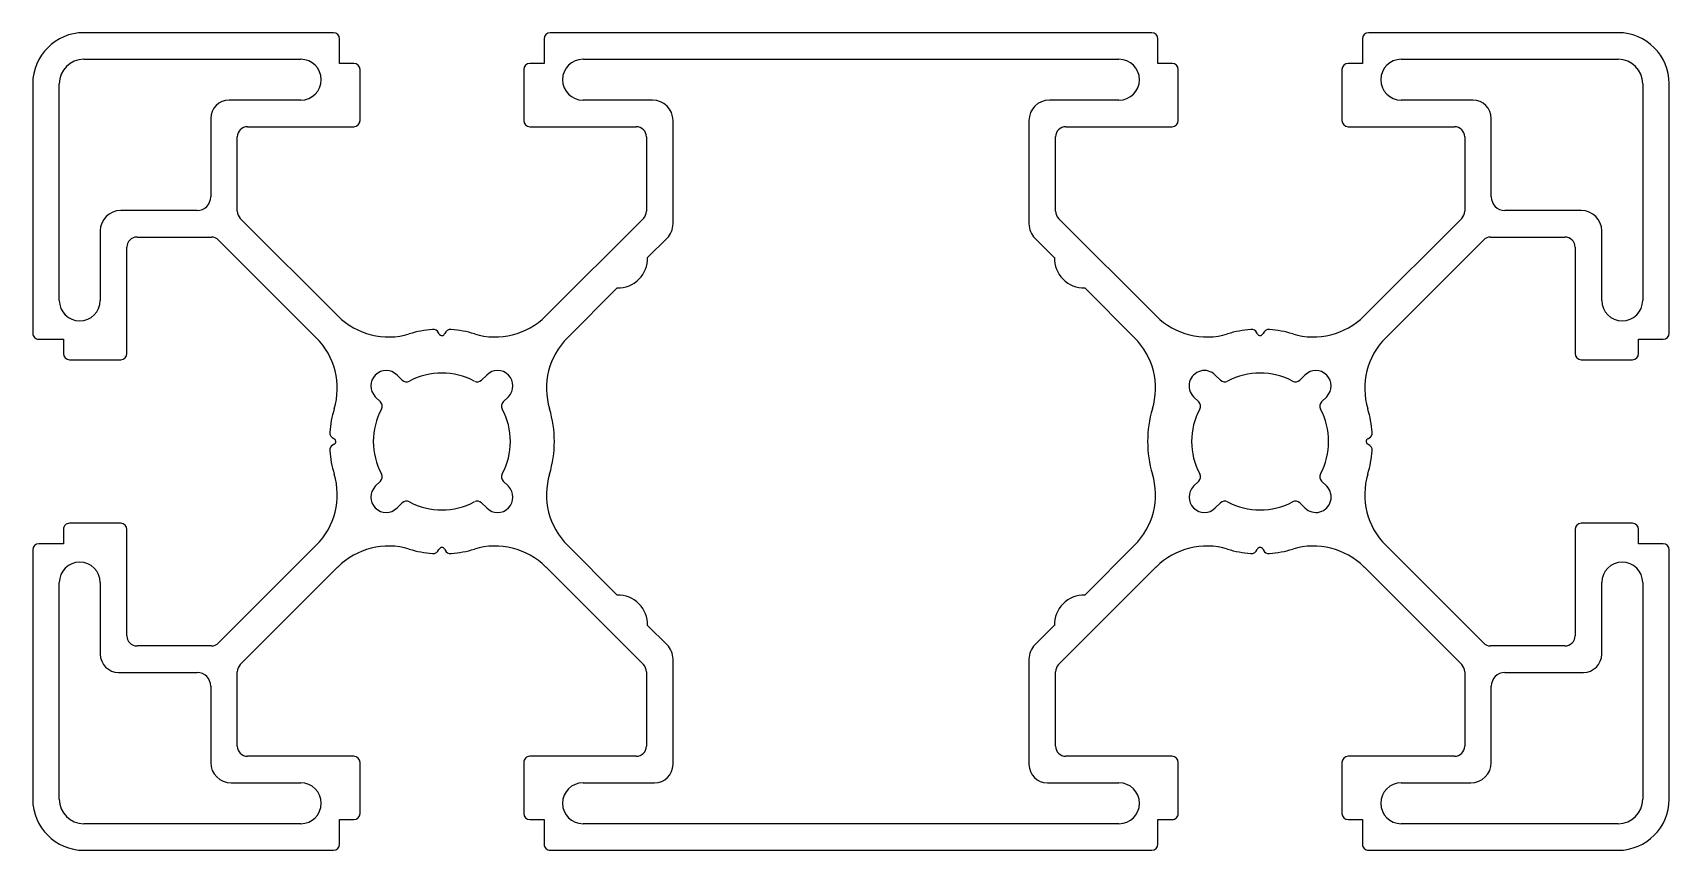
# Model space of a CAD drawing. Extents: x 1591 to 1671, y 2145.5 to 2185.5.
import ezdxf

# ---------------------------------------------------------------- set-up
doc = ezdxf.new("R2010")
doc.units = 0
doc.layers.get('0').update_dxf_attribs({"linetype": 'CONTINUOUS'})

msp = doc.modelspace()

# ---------------------------------------------------------------- linework, layer by layer
for p, q in [((1605.661, 2185.532), (1593.461, 2185.532)), ((1605.961, 2184.032), (1605.961, 2185.232)), ((1615.961, 2185.232), (1615.961, 2184.032)), ((1645.661, 2185.532), (1616.261, 2185.532)), ((1645.961, 2184.032), (1645.961, 2185.232)), ((1655.961, 2185.232), (1655.961, 2184.032)), ((1668.461, 2185.532), (1656.261, 2185.532)), ((1593.461, 2184.232), (1604.061, 2184.232)), ((1606.661, 2184.032), (1605.961, 2184.032)), ((1615.961, 2184.032), (1615.261, 2184.032)), ((1617.861, 2184.232), (1644.061, 2184.232)), ((1646.661, 2184.032), (1645.961, 2184.032)), ((1655.961, 2184.032), (1655.261, 2184.032)), ((1657.861, 2184.232), (1668.461, 2184.232)), ((1606.961, 2181.232), (1606.961, 2183.732)), ((1614.961, 2183.732), (1614.961, 2181.232)), ((1646.961, 2181.232), (1646.961, 2183.732)), ((1654.961, 2183.732), (1654.961, 2181.232)), ((1590.961, 2183.032), (1590.961, 2170.832)), ((1592.261, 2172.432), (1592.261, 2183.032)), ((1669.661, 2183.032), (1669.661, 2172.432)), ((1670.961, 2170.832), (1670.961, 2183.032)), ((1604.061, 2182.232), (1600.561, 2182.232)), ((1621.261, 2182.232), (1617.861, 2182.232)), ((1644.061, 2182.232), (1640.661, 2182.232)), ((1661.361, 2182.232), (1657.861, 2182.232)), ((1599.661, 2181.332), (1599.661, 2177.499)), ((1601.461, 2180.932), (1606.661, 2180.932)), ((1615.261, 2180.932), (1620.461, 2180.932)), ((1622.261, 2176.185), (1622.261, 2181.232)), ((1639.661, 2181.232), (1639.661, 2176.185)), ((1641.461, 2180.932), (1646.661, 2180.932)), ((1655.261, 2180.932), (1660.461, 2180.932)), ((1662.261, 2177.499), (1662.261, 2181.332)), ((1600.961, 2176.8), (1600.961, 2180.432)), ((1620.961, 2180.432), (1620.961, 2176.8)), ((1640.961, 2176.8), (1640.961, 2180.432)), ((1660.961, 2180.432), (1660.961, 2176.8)), ((1598.995, 2176.832), (1595.261, 2176.832)), ((1666.661, 2176.832), (1662.928, 2176.832)), ((1605.882, 2171.672), (1601.108, 2176.446)), ((1620.815, 2176.446), (1616.041, 2171.672)), ((1645.882, 2171.672), (1641.108, 2176.446)), ((1660.815, 2176.446), (1656.041, 2171.672)), ((1594.261, 2175.832), (1594.261, 2172.432)), ((1596.061, 2175.532), (1599.694, 2175.532)), ((1600.047, 2175.385), (1604.821, 2170.611)), ((1621.021, 2174.531), (1621.969, 2175.478)), ((1639.954, 2175.478), (1640.901, 2174.531)), ((1657.101, 2170.611), (1661.876, 2175.385)), ((1662.229, 2175.532), (1665.861, 2175.532)), ((1667.661, 2172.432), (1667.661, 2175.832)), ((1595.561, 2169.832), (1595.561, 2175.032)), ((1666.361, 2175.032), (1666.361, 2169.832)), ((1617.101, 2170.611), (1619.537, 2173.046)), ((1642.386, 2173.046), (1644.821, 2170.611)), ((1591.261, 2170.532), (1592.461, 2170.532)), ((1592.461, 2170.532), (1592.461, 2169.832)), ((1610.828, 2170.797), (1610.801, 2170.85)), ((1650.828, 2170.797), (1650.801, 2170.85)), ((1669.461, 2169.832), (1669.461, 2170.532)), ((1669.461, 2170.532), (1670.661, 2170.532)), ((1592.761, 2169.532), (1595.261, 2169.532)), ((1666.661, 2169.532), (1669.161, 2169.532)), ((1608.769, 2168.785), (1609.02, 2168.534)), ((1612.903, 2168.534), (1613.153, 2168.785)), ((1648.769, 2168.785), (1649.02, 2168.534)), ((1652.903, 2168.534), (1653.153, 2168.785)), ((1607.959, 2167.473), (1607.709, 2167.724)), ((1614.214, 2167.724), (1613.964, 2167.473)), ((1647.959, 2167.473), (1647.709, 2167.724)), ((1654.214, 2167.724), (1653.964, 2167.473)), ((1656.226, 2165.666), (1656.279, 2165.693)), ((1605.697, 2165.398), (1605.644, 2165.371)), ((1607.709, 2163.34), (1607.959, 2163.59)), ((1613.964, 2163.59), (1614.214, 2163.34)), ((1647.709, 2163.34), (1647.959, 2163.59)), ((1653.964, 2163.59), (1654.214, 2163.34)), ((1609.02, 2162.53), (1608.769, 2162.279)), ((1613.153, 2162.279), (1612.903, 2162.53)), ((1649.02, 2162.53), (1648.769, 2162.279)), ((1653.153, 2162.279), (1652.903, 2162.53)), ((1592.461, 2161.232), (1592.461, 2160.532)), ((1595.261, 2161.532), (1592.761, 2161.532)), ((1595.561, 2156.032), (1595.561, 2161.232)), ((1666.361, 2161.232), (1666.361, 2156.032)), ((1669.161, 2161.532), (1666.661, 2161.532)), ((1669.461, 2160.532), (1669.461, 2161.232)), ((1590.961, 2160.232), (1590.961, 2148.032)), ((1592.461, 2160.532), (1591.261, 2160.532)), ((1604.821, 2160.453), (1600.047, 2155.678)), ((1611.095, 2160.267), (1611.122, 2160.214)), ((1619.537, 2158.017), (1617.101, 2160.453)), ((1644.821, 2160.453), (1642.386, 2158.017)), ((1651.095, 2160.267), (1651.122, 2160.214)), ((1661.876, 2155.678), (1657.101, 2160.453)), ((1670.661, 2160.532), (1669.461, 2160.532)), ((1670.961, 2148.032), (1670.961, 2160.232)), ((1601.108, 2154.618), (1605.882, 2159.392)), ((1616.041, 2159.392), (1620.815, 2154.618)), ((1641.108, 2154.618), (1645.882, 2159.392)), ((1656.041, 2159.392), (1660.815, 2154.618)), ((1592.261, 2148.032), (1592.261, 2158.632)), ((1594.261, 2158.632), (1594.261, 2155.132)), ((1667.661, 2155.132), (1667.661, 2158.632)), ((1669.661, 2158.632), (1669.661, 2148.032)), ((1621.969, 2155.585), (1621.021, 2156.533)), ((1640.901, 2156.533), (1639.954, 2155.585)), ((1599.694, 2155.532), (1596.061, 2155.532)), ((1665.861, 2155.532), (1662.229, 2155.532)), ((1622.261, 2149.732), (1622.261, 2154.878)), ((1639.661, 2154.878), (1639.661, 2149.732)), ((1595.161, 2154.232), (1598.995, 2154.232)), ((1600.961, 2150.632), (1600.961, 2154.264)), ((1620.961, 2154.264), (1620.961, 2150.632)), ((1640.961, 2150.632), (1640.961, 2154.264)), ((1660.961, 2154.264), (1660.961, 2150.632)), ((1662.928, 2154.232), (1666.761, 2154.232)), ((1599.661, 2153.565), (1599.661, 2149.832)), ((1662.261, 2149.832), (1662.261, 2153.565)), ((1606.661, 2150.132), (1601.461, 2150.132)), ((1606.961, 2147.332), (1606.961, 2149.832)), ((1614.961, 2149.832), (1614.961, 2147.332)), ((1620.461, 2150.132), (1615.261, 2150.132)), ((1646.661, 2150.132), (1641.461, 2150.132)), ((1646.961, 2147.332), (1646.961, 2149.832)), ((1654.961, 2149.832), (1654.961, 2147.332)), ((1660.461, 2150.132), (1655.261, 2150.132)), ((1600.661, 2148.832), (1604.061, 2148.832)), ((1617.861, 2148.832), (1621.361, 2148.832)), ((1640.561, 2148.832), (1644.061, 2148.832)), ((1657.861, 2148.832), (1661.261, 2148.832)), ((1604.061, 2146.832), (1593.461, 2146.832)), ((1605.961, 2145.832), (1605.961, 2147.032)), ((1605.961, 2147.032), (1606.661, 2147.032)), ((1615.261, 2147.032), (1615.961, 2147.032)), ((1615.961, 2147.032), (1615.961, 2145.832)), ((1644.061, 2146.832), (1617.861, 2146.832)), ((1645.961, 2145.832), (1645.961, 2147.032)), ((1645.961, 2147.032), (1646.661, 2147.032)), ((1655.261, 2147.032), (1655.961, 2147.032)), ((1655.961, 2147.032), (1655.961, 2145.832)), ((1668.461, 2146.832), (1657.861, 2146.832)), ((1593.461, 2145.532), (1605.661, 2145.532)), ((1616.261, 2145.532), (1645.661, 2145.532)), ((1656.261, 2145.532), (1668.461, 2145.532))]:
    msp.add_line(p, q)
for centre, radius, start, end in [((1593.461, 2183.032), 2.5, 90, 180), ((1605.661, 2185.232), 0.3, 0, 90), ((1616.261, 2185.232), 0.3, 90, 180), ((1645.661, 2185.232), 0.3, 0, 90), ((1656.261, 2185.232), 0.3, 90, 180), ((1668.461, 2183.032), 2.5, 0, 90), ((1593.461, 2183.032), 1.2, 90, 180), ((1604.061, 2183.232), 1, 270, 90), ((1606.661, 2183.732), 0.3, 0, 90), ((1615.261, 2183.732), 0.3, 90, 180), ((1617.861, 2183.232), 1, 90, 270), ((1644.061, 2183.232), 1, 270, 90), ((1646.661, 2183.732), 0.3, 0, 90), ((1655.261, 2183.732), 0.3, 90, 180), ((1657.861, 2183.232), 1, 90, 270), ((1668.461, 2183.032), 1.2, 0, 90), ((1600.561, 2181.332), 0.9, 90, 180), ((1621.261, 2181.232), 1, 0, 90), ((1640.661, 2181.232), 1, 90, 180), ((1661.361, 2181.332), 0.9, 0, 90), ((1601.461, 2180.432), 0.5, 90, 180), ((1606.661, 2181.232), 0.3, 270, 360), ((1615.261, 2181.232), 0.3, 180, 270), ((1620.461, 2180.432), 0.5, 0, 90), ((1641.461, 2180.432), 0.5, 90, 180), ((1646.661, 2181.232), 0.3, 270, 360), ((1655.261, 2181.232), 0.3, 180, 270), ((1660.461, 2180.432), 0.5, 360, 90), ((1595.261, 2175.832), 1, 90, 180), ((1598.995, 2177.499), 0.667, 270, 360), ((1662.928, 2177.499), 0.667, 180, 270), ((1666.661, 2175.832), 1, 360, 90), ((1601.461, 2176.8), 0.5, 180, 225), ((1620.461, 2176.8), 0.5, 315, 0), ((1621.261, 2176.185), 1, 315, 0), ((1640.661, 2176.185), 1, 180, 225), ((1641.461, 2176.8), 0.5, 180.00187, 225), ((1660.461, 2176.8), 0.5, 315.00122, 0), ((1596.061, 2175.032), 0.5, 90, 180), ((1599.694, 2175.032), 0.5, 45.00179, 90), ((1662.229, 2175.032), 0.5, 90.00189, 135), ((1665.861, 2175.032), 0.5, 0, 90), ((1619.572, 2174.496), 1.45, 268.60282, 1.39718), ((1642.351, 2174.496), 1.45, 178.60282, 271.39718), ((1593.261, 2172.432), 1, 180, 0), ((1668.661, 2172.432), 1, 180, 0), ((1608.357, 2174.147), 3.5, 225, 286.82136), ((1613.566, 2174.147), 3.5, 253.17864, 315), ((1648.357, 2174.147), 3.5, 225, 286.82182), ((1653.566, 2174.147), 3.5, 253.17864, 315), ((1591.261, 2170.832), 0.3, 180, 270.00188), ((1602.347, 2168.136), 3.5, 343.17864, 45), ((1610.961, 2165.532), 5.5, 94.7256, 106.82136), ((1610.533, 2170.714), 0.3, 26.82801, 94.7256), ((1610.961, 2170.864), 0.15, 206.82801, 340.69792), ((1611.386, 2170.715), 0.3, 84.50724, 160.50895), ((1610.961, 2165.532), 5.5, 73.17864, 85.27459), ((1619.576, 2168.136), 3.5, 135, 196.82136), ((1642.347, 2168.136), 3.5, 343.1793, 45), ((1650.961, 2165.532), 5.5, 94.7256, 106.82106), ((1650.533, 2170.714), 0.3, 26.82801, 94.7256), ((1650.961, 2170.864), 0.15, 206.82801, 340.69792), ((1651.386, 2170.715), 0.3, 84.50637, 160.50896), ((1650.961, 2165.532), 5.5, 73.17864, 85.27455), ((1659.576, 2168.136), 3.5, 135, 196.82185), ((1670.661, 2170.832), 0.3, 270, 360), ((1592.761, 2169.832), 0.3, 180, 270), ((1595.261, 2169.832), 0.3, 270, 0), ((1666.661, 2169.832), 0.3, 180, 270), ((1669.161, 2169.832), 0.3, 270, 360), ((1608.239, 2168.254), 0.75, 45, 225), ((1610.961, 2165.532), 3.35, 61.71859, 118.28141), ((1613.684, 2168.254), 0.75, 315, 135), ((1648.239, 2168.254), 0.75, 45, 225.00208), ((1650.961, 2165.532), 3.35, 61.71833, 118.28141), ((1653.684, 2168.254), 0.75, 315, 135), ((1609.232, 2168.746), 0.3, 225, 298.28141), ((1612.691, 2168.746), 0.3, 241.71859, 315), ((1649.232, 2168.746), 0.3, 225.00277, 298.28141), ((1652.691, 2168.746), 0.3, 241.72148, 315), ((1607.747, 2167.261), 0.3, 331.71859, 45), ((1614.176, 2167.261), 0.3, 135, 208.28141), ((1647.747, 2167.261), 0.3, 331.71859, 45), ((1654.176, 2167.261), 0.3, 135, 208.28141), ((1610.961, 2165.532), 5.5, 163.17864, 175.27459), ((1610.961, 2165.532), 3.35, 151.71859, 208.28141), ((1610.961, 2165.532), 3.35, 331.71859, 28.28141), ((1610.961, 2165.532), 5.5, 343.17864, 16.82136), ((1650.961, 2165.532), 5.5, 163.17822, 196.82136), ((1650.961, 2165.532), 3.35, 151.71859, 208.28141), ((1650.961, 2165.532), 3.35, 331.71859, 28.28141), ((1650.961, 2165.532), 5.5, 4.7256, 16.82104), ((1605.779, 2165.956), 0.3, 174.50724, 250.50895), ((1605.629, 2165.532), 0.15, 296.82801, 70.69792), ((1656.294, 2165.532), 0.15, 116.82801, 250.69792), ((1656.144, 2165.96), 0.3, 296.82801, 4.7256), ((1605.779, 2165.103), 0.3, 116.82801, 184.7256), ((1610.961, 2165.532), 5.5, 184.7256, 196.82136), ((1650.961, 2165.532), 5.5, 343.17911, 355.2745), ((1656.144, 2165.107), 0.3, 354.50546, 70.50898), ((1602.347, 2162.927), 3.5, 315, 16.82136), ((1608.239, 2162.81), 0.75, 135, 315), ((1607.747, 2163.802), 0.3, 315, 28.28141), ((1613.684, 2162.81), 0.75, 225, 45), ((1614.176, 2163.802), 0.3, 151.71859, 225), ((1619.576, 2162.927), 3.5, 163.17864, 225), ((1642.347, 2162.927), 3.5, 315, 16.82136), ((1648.239, 2162.81), 0.75, 135, 315), ((1647.747, 2163.802), 0.3, 315, 28.28141), ((1653.684, 2162.81), 0.75, 225, 45.00201), ((1654.176, 2163.802), 0.3, 151.71859, 225), ((1659.576, 2162.927), 3.5, 163.1779, 225), ((1609.232, 2162.318), 0.3, 61.71859, 135), ((1610.961, 2165.532), 3.35, 241.71859, 298.28141), ((1612.691, 2162.318), 0.3, 45, 118.28141), ((1649.232, 2162.318), 0.3, 61.71859, 135), ((1650.961, 2165.532), 3.35, 241.71859, 298.28141), ((1652.691, 2162.318), 0.3, 45, 118.28141), ((1592.761, 2161.232), 0.3, 90, 180.00259), ((1595.261, 2161.232), 0.3, 0, 90), ((1666.661, 2161.232), 0.3, 90, 180), ((1669.161, 2161.232), 0.3, 0, 90), ((1591.261, 2160.232), 0.3, 90, 180), ((1608.357, 2156.917), 3.5, 73.17864, 135), ((1610.961, 2165.532), 5.5, 253.17864, 265.27459), ((1610.537, 2160.349), 0.3, 264.50724, 340.50895), ((1610.961, 2160.2), 0.15, 26.82801, 160.69792), ((1611.39, 2160.35), 0.3, 206.82801, 274.7256), ((1610.961, 2165.532), 5.5, 274.7256, 286.82136), ((1613.566, 2156.917), 3.5, 45, 106.82136), ((1648.357, 2156.917), 3.5, 73.17798, 135), ((1650.961, 2165.532), 5.5, 253.17907, 265.2744), ((1650.537, 2160.349), 0.3, 264.50379, 340.509), ((1650.961, 2160.2), 0.15, 26.83063, 160.69792), ((1651.39, 2160.35), 0.3, 206.82801, 274.7256), ((1650.961, 2165.532), 5.5, 274.7256, 286.82136), ((1653.566, 2156.917), 3.5, 45, 106.82136), ((1670.661, 2160.232), 0.3, 0, 90), ((1593.261, 2158.632), 1, 0, 180), ((1668.661, 2158.632), 1, 0, 180), ((1619.572, 2156.568), 1.45, 358.60282, 91.39718), ((1642.351, 2156.568), 1.45, 88.60282, 181.39718), ((1596.061, 2156.032), 0.5, 180, 270), ((1665.861, 2156.032), 0.5, 270, 0), ((1599.694, 2156.032), 0.5, 270, 315), ((1621.261, 2154.878), 1, 360, 45), ((1640.661, 2154.878), 1, 135, 180), ((1662.229, 2156.032), 0.5, 225, 270), ((1595.161, 2155.132), 0.9, 180, 270), ((1601.461, 2154.264), 0.5, 135, 180), ((1620.461, 2154.264), 0.5, 0, 45), ((1641.461, 2154.264), 0.5, 135, 180), ((1660.461, 2154.264), 0.5, 0.00233, 45), ((1666.761, 2155.132), 0.9, 270, 0), ((1598.995, 2153.565), 0.667, 0, 90), ((1662.928, 2153.565), 0.667, 90, 180), ((1601.461, 2150.632), 0.5, 180, 270), ((1620.461, 2150.632), 0.5, 270, 0), ((1641.461, 2150.632), 0.5, 180, 270), ((1660.461, 2150.632), 0.5, 270, 0), ((1600.661, 2149.832), 1, 180, 270), ((1606.661, 2149.832), 0.3, 0, 90), ((1615.261, 2149.832), 0.3, 90, 180.00175), ((1621.361, 2149.732), 0.9, 270, 0), ((1640.561, 2149.732), 0.9, 180, 270), ((1646.661, 2149.832), 0.3, 0, 90), ((1655.261, 2149.832), 0.3, 90, 180), ((1661.261, 2149.832), 1, 270, 0), ((1604.061, 2147.832), 1, 270, 90), ((1617.861, 2147.832), 1, 90, 270), ((1644.061, 2147.832), 1, 270, 90), ((1657.861, 2147.832), 1, 90, 270), ((1593.461, 2148.032), 2.5, 180, 270), ((1593.461, 2148.032), 1.2, 180, 270), ((1668.461, 2148.032), 1.2, 270, 360), ((1668.461, 2148.032), 2.5, 270, 360), ((1606.661, 2147.332), 0.3, 270, 360), ((1615.261, 2147.332), 0.3, 180, 270), ((1646.661, 2147.332), 0.3, 270, 0.00212), ((1655.261, 2147.332), 0.3, 180, 270), ((1605.661, 2145.832), 0.3, 270, 0), ((1616.261, 2145.832), 0.3, 180, 270.00157), ((1645.661, 2145.832), 0.3, 270, 0), ((1656.261, 2145.832), 0.3, 180, 270.00149)]:
    msp.add_arc(centre, radius, start, end)

doc.saveas('drawing.dxf')
